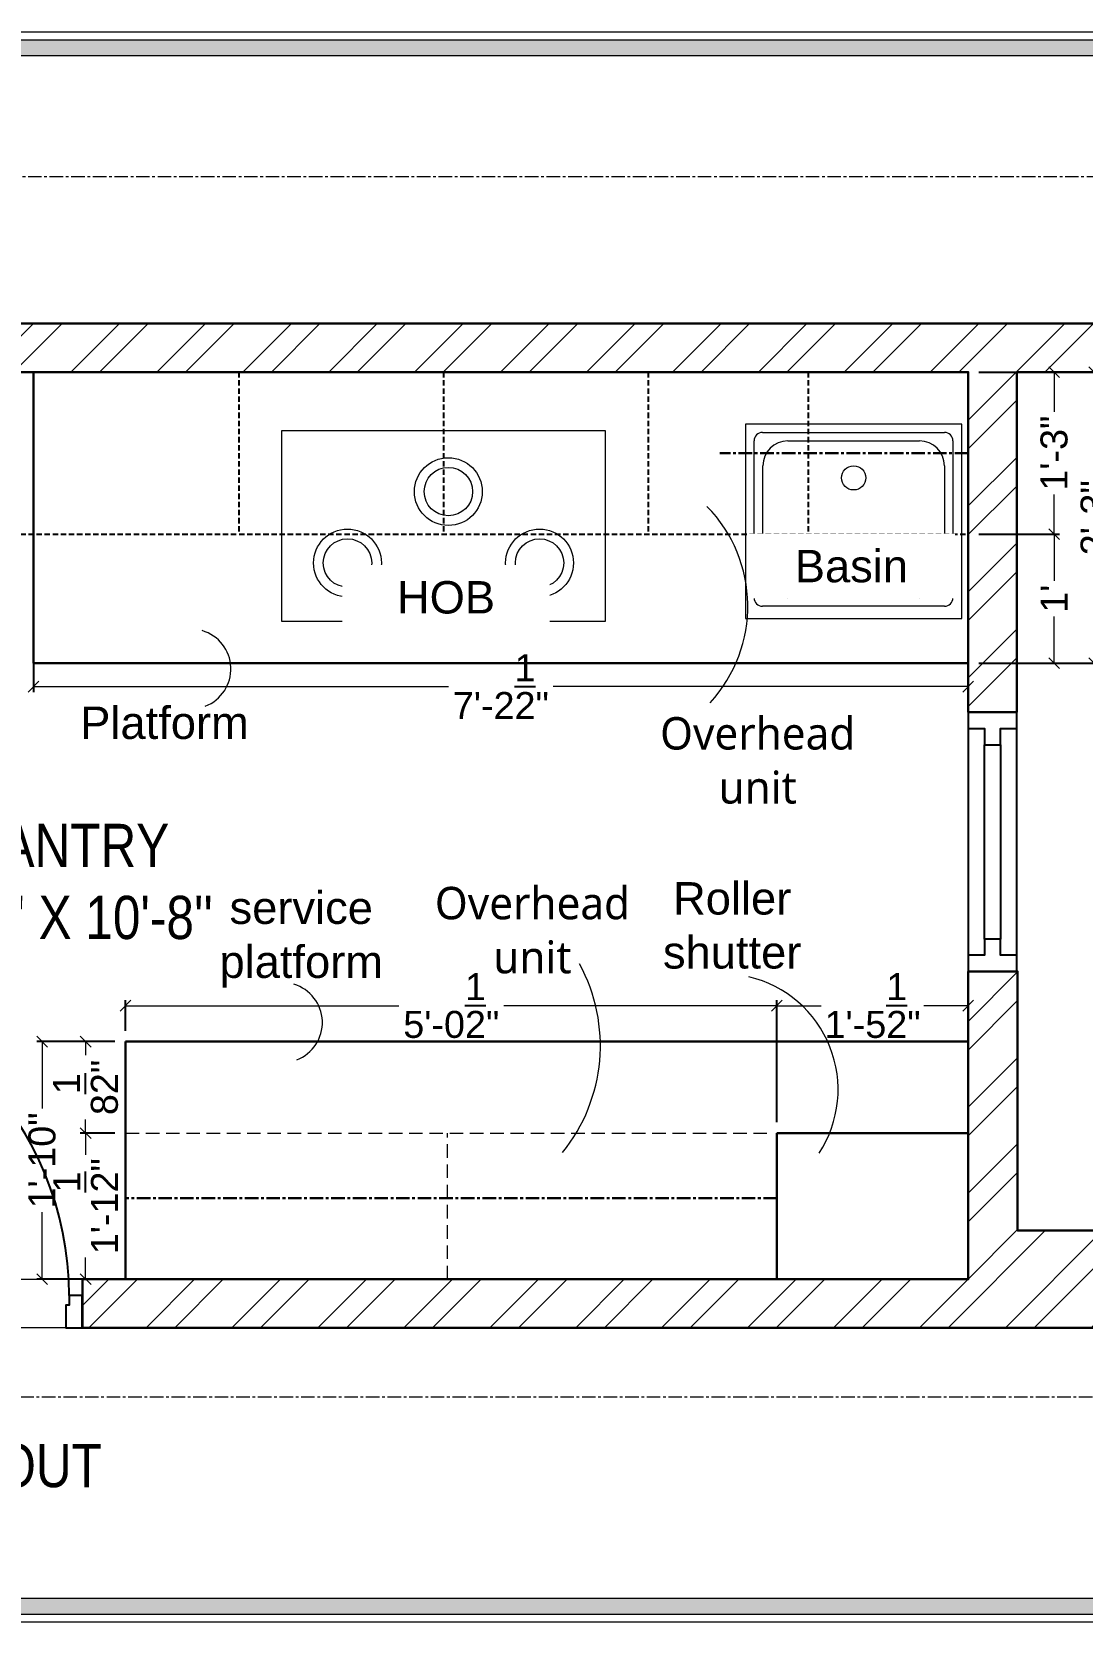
# Model space of a CAD drawing. Header units: millimetres. Extents: x 56222 to 3066687, y -650199 to -121287.
# Drawn here: x 134718.8 to 134816, y -184465.6 to -184318.3 of the extents above; entities that cross this region are included whole.
import ezdxf

# ---------------------------------------------------------------- set-up
doc = ezdxf.new("R2010")
doc.units = ezdxf.units.MM
doc.header["$MEASUREMENT"] = 0
doc.header["$PDMODE"] = 35
for name, pattern in [('ACAD_ISO02W100', [15, 12, -3]), ('CENTER', [2, 1.25, -0.25, 0.25, -0.25]), ('DASHED', [0.75, 0.5, -0.25]), ('DASHEDX2', [1.5, 1, -0.5]), ('HIDDEN', [0.375, 0.25, -0.125])]:
    doc.linetypes.add(name, pattern=pattern)
doc.layers.get('Defpoints').update_dxf_attribs({"color": 220})
doc.layers.add('AR DOOR', color=40, linetype='Continuous')
doc.layers.add('AR ELE-5', color=134, linetype='Continuous')
for name, color, linetype, lineweight in [('dim05', 1, 'Continuous', 13), ('Dimension', 10, 'DASHEDX2', 20), ('FIRST FLOOR', 7, 'Continuous', 9), ('FIRST FLOOR ( TEXT )', 7, 'Continuous', 9), ('FIRST FLOOR_( PLine )_', 251, 'Continuous', 30), ('FUR1', 1, 'Continuous', 0), ('FURNITURE', 32, 'Continuous', 9), ('hatch-wall', 8, 'Continuous', 9), ('Labelling', 1, 'Continuous', 25), ('wall', 7, 'Continuous', 30)]:
    doc.layers.add(name, color=color, linetype=linetype, lineweight=lineweight)
doc.layers.add('XX~SLAB ( PLINE )', color=251, linetype='Continuous', plot=False)
doc.styles.add('Arial', font='arial.ttf')
doc.styles.add('KATHA', font='swissc.ttf')
doc.styles.get("Standard").update_dxf_attribs({"font": 'arial.ttf', "height": 2.5})
doc.dimstyles.new('ISO-25', dxfattribs={"dimtxt": 2.5, "dimasz": 1, "dimexe": 0.5, "dimexo": 1, "dimtad": 0, "dimdec": 1, "dimlunit": 4, "dimtxsty": 'Standard', "dimblk": 'OBLIQUE', "dimcen": 2.5, "dimclrd": 1, "dimclre": 1, "dimclrt": 5, "dimadec": 0, "dimazin": 0, "dimtfac": 1, "dimtdec": 1, "dimtmove": 0, "dimatfit": 3, "dimfxl": 1, "dimlwd": -1, "dimarcsym": 0})

# ---------------------------------------------------------------- blocks, each defined once
blk = doc.blocks.new('*U144')
for points in [[(-1025.5, 0), (-985.5, 0), (-985.5, 30), (-975.5, 30), (-975.5, 100), (-1025.5, 100)], [(40, 0), (0, 0), (0, 30), (-10, 30), (-10, 100), (40, 100)], [(0, 0), (0, -985.5), (-30, -985.5), (-30, 0)]]:
    blk.add_lwpolyline(points, close=True)
at = {"layer": 'AR ELE-5', "linetype": 'ByBlock', "ltscale": 15}
blk.add_arc((1.4, 0.6), 987, 180.0347, 267.627, dxfattribs=at)
blk = doc.blocks.new('_Oblique')
at = {"layer": 'wall', "color": 0, "lineweight": -2}
blk.add_line((-0.5, -0.5), (0.5, 0.5), dxfattribs=at)
blk = doc.blocks.new('*D181')
at = {"layer": 'Defpoints', "color": 0, "lineweight": 30, "transparency": 16777216}
for p in [(134718.97, -184373.25), (134805.49, -184376.75), (134805.49, -184378.92)]:
    blk.add_point(p, dxfattribs=at)
at = {"layer": 'dim05', "color": 1, "linetype": 'Continuous', "lineweight": -2, "transparency": 16777216}
for p, q in [((134718.97, -184374.25), (134718.97, -184379.42)), ((134805.49, -184377.75), (134805.49, -184379.42))]:
    blk.add_line(p, q, dxfattribs=at)
at = {"layer": 'dim05', "color": 1, "linetype": 'Continuous', "transparency": 16777216}
for p, q in [((134718.97, -184378.92), (134757.38, -184378.92)), ((134805.49, -184378.92), (134767.08, -184378.92))]:
    blk.add_line(p, q, dxfattribs=at)
at = {"layer": 'dim05', "color": 1, "transparency": 16777216, "rotation": 180}
blk.add_blockref('_Oblique', (134718.97, -184378.92), dxfattribs=at)
at = {"layer": 'dim05', "color": 1, "transparency": 16777216}
blk.add_blockref('_Oblique', (134805.49, -184378.92), dxfattribs=at)
at = {"layer": 'dim05', "color": 5, "lineweight": 25, "transparency": 16777216, "insert": (134762.23, -184378.92), "char_height": 2.5, "attachment_point": 5, "style": 'Arial'}
blk.add_mtext('7\'-2{\\H1x;\\S1/2;}"', dxfattribs=at)
blk = doc.blocks.new('*D182')
at = {"layer": 'Defpoints', "color": 0, "lineweight": 30, "transparency": 16777216}
for p in [(134805.49, -184349.8), (134813.45, -184349.8), (134805.49, -184364.8)]:
    blk.add_point(p, dxfattribs=at)
at = {"layer": 'dim05', "color": 1, "linetype": 'Continuous', "lineweight": -2, "transparency": 16777216}
for p, q in [((134806.49, -184349.8), (134813.95, -184349.8)), ((134806.49, -184364.8), (134813.95, -184364.8))]:
    blk.add_line(p, q, dxfattribs=at)
at = {"layer": 'dim05', "color": 1, "linetype": 'Continuous', "transparency": 16777216}
for p, q in [((134813.45, -184349.8), (134813.45, -184353.47)), ((134813.45, -184364.8), (134813.45, -184361.13))]:
    blk.add_line(p, q, dxfattribs=at)
at = {"layer": 'dim05', "color": 1, "transparency": 16777216}
for p, rotation in [((134813.45, -184349.8), 90), ((134813.45, -184364.8), 270)]:
    blk.add_blockref('_Oblique', p, dxfattribs=dict(at, rotation=rotation))
at = {"layer": 'dim05', "color": 5, "lineweight": 25, "transparency": 16777216, "insert": (134813.45, -184357.3), "char_height": 2.5, "attachment_point": 5, "rotation": 90, "style": 'Arial'}
blk.add_mtext('1\'-3"', dxfattribs=at)
blk = doc.blocks.new('*D183')
at = {"layer": 'Defpoints', "color": 0, "lineweight": 30, "transparency": 16777216}
for p in [(134805.49, -184364.8), (134805.49, -184376.75), (134813.45, -184376.75)]:
    blk.add_point(p, dxfattribs=at)
at = {"layer": 'dim05', "color": 1, "linetype": 'Continuous', "lineweight": -2, "transparency": 16777216}
for p, q in [((134806.49, -184364.8), (134813.95, -184364.8)), ((134806.49, -184376.75), (134813.95, -184376.75))]:
    blk.add_line(p, q, dxfattribs=at)
at = {"layer": 'dim05', "color": 1, "linetype": 'Continuous', "transparency": 16777216}
for p, q in [((134813.45, -184364.8), (134813.45, -184369.12)), ((134813.45, -184376.75), (134813.45, -184372.43))]:
    blk.add_line(p, q, dxfattribs=at)
at = {"layer": 'dim05', "color": 1, "transparency": 16777216}
for p, rotation in [((134813.45, -184364.8), 90), ((134813.45, -184376.75), 270)]:
    blk.add_blockref('_Oblique', p, dxfattribs=dict(at, rotation=rotation))
at = {"layer": 'dim05', "color": 5, "lineweight": 25, "transparency": 16777216, "insert": (134813.45, -184370.78), "char_height": 2.5, "attachment_point": 5, "rotation": 90, "style": 'Arial'}
blk.add_mtext("1'", dxfattribs=at)
blk = doc.blocks.new('*D184')
at = {"layer": 'Defpoints', "color": 0, "lineweight": 30, "transparency": 16777216}
for p in [(134727.49, -184411.8), (134719.76, -184433.8), (134727.49, -184433.8)]:
    blk.add_point(p, dxfattribs=at)
at = {"layer": 'dim05', "color": 1, "linetype": 'Continuous', "lineweight": -2, "transparency": 16777216}
for p, q in [((134726.49, -184411.8), (134719.26, -184411.8)), ((134726.49, -184433.8), (134719.26, -184433.8))]:
    blk.add_line(p, q, dxfattribs=at)
at = {"layer": 'dim05', "color": 1, "linetype": 'Continuous', "transparency": 16777216}
for p, q in [((134719.76, -184411.8), (134719.76, -184418)), ((134719.76, -184433.8), (134719.76, -184427.6))]:
    blk.add_line(p, q, dxfattribs=at)
at = {"layer": 'dim05', "color": 1, "transparency": 16777216}
for p, rotation in [((134719.76, -184411.8), 90), ((134719.76, -184433.8), 270)]:
    blk.add_blockref('_Oblique', p, dxfattribs=dict(at, rotation=rotation))
at = {"layer": 'dim05', "color": 5, "lineweight": 25, "transparency": 16777216, "insert": (134719.76, -184422.8), "char_height": 2.5, "attachment_point": 5, "rotation": 90, "style": 'Arial'}
blk.add_mtext('1\'-10"', dxfattribs=at)
blk = doc.blocks.new('*D185')
at = {"layer": 'Defpoints', "color": 0, "lineweight": 30, "transparency": 16777216}
for p in [(134727.49, -184420.27), (134723.79, -184433.8), (134727.49, -184433.8)]:
    blk.add_point(p, dxfattribs=at)
at = {"layer": 'dim05', "color": 1, "linetype": 'Continuous', "lineweight": -2, "transparency": 16777216}
for p, q in [((134726.49, -184420.27), (134723.29, -184420.27)), ((134726.49, -184433.8), (134723.29, -184433.8))]:
    blk.add_line(p, q, dxfattribs=at)
at = {"layer": 'dim05', "color": 1, "linetype": 'Continuous', "transparency": 16777216}
for p, q in [((134723.79, -184420.27), (134723.79, -184422.29)), ((134723.79, -184433.8), (134723.79, -184431.78))]:
    blk.add_line(p, q, dxfattribs=at)
at = {"layer": 'dim05', "color": 1, "transparency": 16777216}
for p, rotation in [((134723.79, -184420.27), 90), ((134723.79, -184433.8), 270)]:
    blk.add_blockref('_Oblique', p, dxfattribs=dict(at, rotation=rotation))
at = {"layer": 'dim05', "color": 5, "lineweight": 25, "transparency": 16777216, "insert": (134723.79, -184427.04), "char_height": 2.5, "attachment_point": 5, "rotation": 90, "style": 'Arial'}
blk.add_mtext('1\'-1{\\H1x;\\S1/2;}"', dxfattribs=at)
blk = doc.blocks.new('*D186')
at = {"layer": 'Defpoints', "color": 0, "lineweight": 30, "transparency": 16777216}
for p in [(134723.79, -184411.8), (134727.49, -184411.8), (134727.49, -184420.27)]:
    blk.add_point(p, dxfattribs=at)
at = {"layer": 'dim05', "color": 1, "linetype": 'Continuous', "lineweight": -2, "transparency": 16777216}
for p, q in [((134726.49, -184411.8), (134723.29, -184411.8)), ((134726.49, -184420.27), (134723.29, -184420.27))]:
    blk.add_line(p, q, dxfattribs=at)
at = {"layer": 'dim05', "color": 1, "linetype": 'Continuous', "transparency": 16777216}
for p, q in [((134723.79, -184411.8), (134723.79, -184413.06)), ((134723.79, -184420.27), (134723.79, -184419.01))]:
    blk.add_line(p, q, dxfattribs=at)
at = {"layer": 'dim05', "color": 1, "transparency": 16777216}
for p, rotation in [((134723.79, -184411.8), 90), ((134723.79, -184420.27), 270)]:
    blk.add_blockref('_Oblique', p, dxfattribs=dict(at, rotation=rotation))
at = {"layer": 'dim05', "color": 5, "lineweight": 25, "transparency": 16777216, "insert": (134723.79, -184416.04), "char_height": 2.5, "attachment_point": 5, "rotation": 90, "style": 'Arial'}
blk.add_mtext('8{\\H1x;\\S1/2;}"', dxfattribs=at)
blk = doc.blocks.new('*D187')
at = {"layer": 'Defpoints', "color": 0, "lineweight": 30, "transparency": 16777216}
for p in [(134727.49, -184408.47), (134727.49, -184411.8), (134787.78, -184420.27)]:
    blk.add_point(p, dxfattribs=at)
at = {"layer": 'dim05', "color": 1, "linetype": 'Continuous', "lineweight": -2, "transparency": 16777216}
for p, q in [((134727.49, -184410.8), (134727.49, -184407.97)), ((134787.78, -184419.27), (134787.78, -184407.97))]:
    blk.add_line(p, q, dxfattribs=at)
at = {"layer": 'dim05', "color": 1, "linetype": 'Continuous', "transparency": 16777216}
for p, q in [((134727.49, -184408.47), (134752.78, -184408.47)), ((134787.78, -184408.47), (134762.49, -184408.47))]:
    blk.add_line(p, q, dxfattribs=at)
at = {"layer": 'dim05', "color": 1, "transparency": 16777216, "rotation": 180}
blk.add_blockref('_Oblique', (134727.49, -184408.47), dxfattribs=at)
at = {"layer": 'dim05', "color": 1, "transparency": 16777216}
blk.add_blockref('_Oblique', (134787.78, -184408.47), dxfattribs=at)
at = {"layer": 'dim05', "color": 5, "lineweight": 25, "transparency": 16777216, "insert": (134757.64, -184408.47), "char_height": 2.5, "attachment_point": 5, "style": 'Arial'}
blk.add_mtext('5\'-0{\\H1x;\\S1/2;}"', dxfattribs=at)
blk = doc.blocks.new('*D188')
at = {"layer": 'Defpoints', "color": 0, "lineweight": 30, "transparency": 16777216}
for p in [(134806.49, -184349.8), (134805.49, -184376.75), (134817.16, -184376.75)]:
    blk.add_point(p, dxfattribs=at)
at = {"layer": 'dim05', "color": 1, "linetype": 'Continuous', "lineweight": -2, "transparency": 16777216}
for p, q in [((134807.49, -184349.8), (134817.66, -184349.8)), ((134806.49, -184376.75), (134817.66, -184376.75))]:
    blk.add_line(p, q, dxfattribs=at)
at = {"layer": 'dim05', "color": 1, "linetype": 'Continuous', "transparency": 16777216}
for p, q in [((134817.16, -184349.8), (134817.16, -184359.31)), ((134817.16, -184376.75), (134817.16, -184367.25))]:
    blk.add_line(p, q, dxfattribs=at)
at = {"layer": 'dim05', "color": 1, "transparency": 16777216}
for p, rotation in [((134817.16, -184349.8), 90), ((134817.16, -184376.75), 270)]:
    blk.add_blockref('_Oblique', p, dxfattribs=dict(at, rotation=rotation))
at = {"layer": 'dim05', "color": 5, "lineweight": 25, "transparency": 16777216, "insert": (134817.16, -184363.28), "char_height": 2.5, "attachment_point": 5, "rotation": 90, "style": 'Arial'}
blk.add_mtext('2\'-3"', dxfattribs=at)
blk = doc.blocks.new('*D244')
at = {"layer": 'Defpoints', "color": 0, "lineweight": 30, "transparency": 16777216}
for p in [(134805.49, -184408.47), (134787.78, -184411.8), (134805.49, -184411.8)]:
    blk.add_point(p, dxfattribs=at)
at = {"layer": 'dim05', "color": 1, "linetype": 'Continuous', "lineweight": -2, "transparency": 16777216}
for p, q in [((134787.78, -184410.8), (134787.78, -184407.97)), ((134805.49, -184410.8), (134805.49, -184407.97))]:
    blk.add_line(p, q, dxfattribs=at)
at = {"layer": 'dim05', "color": 1, "linetype": 'Continuous', "transparency": 16777216}
for p, q in [((134787.78, -184408.47), (134791.89, -184408.47)), ((134805.49, -184408.47), (134801.38, -184408.47))]:
    blk.add_line(p, q, dxfattribs=at)
at = {"layer": 'dim05', "color": 1, "transparency": 16777216, "rotation": 180}
blk.add_blockref('_Oblique', (134787.78, -184408.47), dxfattribs=at)
at = {"layer": 'dim05', "color": 1, "transparency": 16777216}
blk.add_blockref('_Oblique', (134805.49, -184408.47), dxfattribs=at)
at = {"layer": 'dim05', "color": 5, "lineweight": 25, "transparency": 16777216, "insert": (134796.64, -184408.47), "char_height": 2.5, "attachment_point": 5, "style": 'Arial'}
blk.add_mtext('1\'-5{\\H1x;\\S1/2;}"', dxfattribs=at)

msp = doc.modelspace()

# ---------------------------------------------------------------- hatches: boundary and pattern name
at = {"layer": 'Dimension', "linetype": 'Continuous', "true_color": 0xd39e00}
h = msp.add_hatch(color=42, dxfattribs=at)
h.paths.add_polyline_path([(134664.64, -184319.01), (134664.64, -184464.84), (134871.82, -184464.84), (134871.82, -184319.01)])
h.paths.add_polyline_path([(134666.09, -184320.46), (134870.36, -184320.46), (134870.36, -184463.38), (134666.09, -184463.38)], flags=16)
at = {"layer": 'hatch-wall', "linetype": 'CENTER', "lineweight": 15}
h = msp.add_hatch(dxfattribs=at)
h.set_pattern_fill('ANSI32', color=256, scale=15)
h.set_pattern_definition([(45, (1489.418, 2.714), (-3.97747564, 3.97747564), []), (45, (1492.0694, 2.714), (-3.97747564, 3.97747564), [])])
h.paths.add_polyline_path([(134685.49, -184355.8), (134680.99, -184355.8), (134680.99, -184423.3), (134685.49, -184423.3)])
h.paths.add_polyline_path([(134819.99, -184345.3), (134691.49, -184345.3), (134691.49, -184349.8), (134805.49, -184349.8), (134805.49, -184376.75), (134805.49, -184381.3), (134809.99, -184381.3), (134809.99, -184349.8), (134819.99, -184349.8)])
h.paths.add_polyline_path([(134810.07, -184405.3), (134805.49, -184405.3), (134805.49, -184433.8), (134781.99, -184433.8), (134727.49, -184433.8), (134723.49, -184433.8), (134723.49, -184438.3), (134819.99, -184438.3), (134819.99, -184429.3), (134810.07, -184429.3)])
h.paths.add_polyline_path([(134685.49, -184438.3), (134680.99, -184438.3), (134680.99, -184444.73), (134685.49, -184444.73)])

# ---------------------------------------------------------------- linework, layer by layer
at = {"layer": 'Dimension', "color": 42, "linetype": 'Continuous', "true_color": 0xd39e00}
for points in [[(134663.91, -184318.28), (134872.55, -184318.28), (134872.55, -184465.56), (134663.91, -184465.56)], [(134664.64, -184319.01), (134871.82, -184319.01), (134871.82, -184464.84), (134664.64, -184464.84)], [(134666.09, -184320.46), (134870.36, -184320.46), (134870.36, -184463.38), (134666.09, -184463.38)]]:
    msp.add_lwpolyline(points, close=True, dxfattribs=at)
at = {"layer": 'FIRST FLOOR', "transparency": 33554687}
for p, q in [((134805.49, -184431.77), (134805.49, -184349.8)), ((134805.49, -184381.3), (134809.99, -184381.3)), ((134726.99, -184433.8), (134805.49, -184433.8)), ((134726.99, -184438.3), (134834.99, -184438.3))]:
    msp.add_line(p, q, dxfattribs=at)
at = {"layer": 'FIRST FLOOR_( PLine )_', "transparency": 33554687}
for p, q in [((134691.49, -184345.3), (134819.99, -184345.3)), ((134691.49, -184349.8), (134805.49, -184349.8)), ((134805.49, -184349.8), (134805.49, -184381.3)), ((134809.99, -184381.3), (134809.99, -184349.8)), ((134809.99, -184349.8), (134819.98, -184349.8)), ((134805.49, -184381.3), (134809.99, -184381.3))]:
    msp.add_line(p, q, dxfattribs=at)
msp.add_lwpolyline([(134723.49, -184433.8), (134723.49, -184438.3), (134834.99, -184438.3), (134834.99, -184433.8), (134834.99, -184429.3), (134810.07, -184429.3), (134810.07, -184405.3), (134805.49, -184405.3), (134805.49, -184433.8)], close=True, dxfattribs=at)
at = {"layer": 'FUR1', "color": 252, "true_color": 0x939598}
for centre, radius, start, end in [((134771.92, -184371.47, -1.24), 13.17, 317.2388, 44.5317), ((134755.69, -184412.16), 15.75, 321.0279, 28.6733)]:
    msp.add_arc(centre, radius, start, end, dxfattribs=at)
at = {"layer": 'FURNITURE', "linetype": 'DASHED', "lineweight": 25}
for p, q in [((134718.97, -184349.8), (134718.97, -184364.8)), ((134737.97, -184349.8), (134737.97, -184364.8)), ((134756.92, -184349.8), (134756.92, -184364.8)), ((134775.88, -184349.8), (134775.88, -184364.8)), ((134790.68, -184349.8), (134790.68, -184364.8)), ((134685.49, -184364.8), (134805.49, -184364.8))]:
    msp.add_line(p, q, dxfattribs=at)
at = {"layer": 'FURNITURE'}
for p, q in [((134804.89, -184354.61), (134784.89, -184354.61)), ((134784.89, -184354.61), (134784.89, -184372.61)), ((134786.45, -184355.39), (134803.3, -184355.39)), ((134804.89, -184372.61), (134804.89, -184354.61)), ((134785.67, -184370.7), (134785.67, -184356.16)), ((134788.8, -184356.16), (134800.97, -184356.16)), ((134804.07, -184356.16), (134804.07, -184370.7)), ((134786.48, -184368.38), (134786.48, -184358.49)), ((134803.3, -184358.49), (134803.3, -184368.38)), ((134803.3, -184371.48), (134786.45, -184371.48)), ((134800.97, -184370.7), (134788.8, -184370.7)), ((134784.89, -184372.61), (134804.89, -184372.61))]:
    msp.add_line(p, q, dxfattribs=at)
at = {"layer": 'FURNITURE', "color": 3, "linetype": 'CENTER', "lineweight": 30}
for p, q in [((134805.49, -184357.3), (134782.49, -184357.3)), ((134787.78, -184426.3), (134727.49, -184426.3))]:
    msp.add_line(p, q, dxfattribs=at)
at = {"layer": 'FURNITURE', "linetype": 'HIDDEN', "lineweight": 18, "ltscale": 5}
for p, q in [((134727.49, -184420.27), (134787.08, -184420.27)), ((134757.28, -184433.8), (134757.28, -184420.27))]:
    msp.add_line(p, q, dxfattribs=at)
at = {"layer": 'FURNITURE', "color": 9, "linetype": 'CENTER', "lineweight": 15, "true_color": 0xc7c8ca}
msp.add_lwpolyline([(134834.99, -184444.73), (134672.46, -184444.73), (134672.46, -184331.69), (134834.99, -184331.69)], close=True, dxfattribs=at)
at = {"layer": 'FURNITURE', "lineweight": 30}
for points in [[(134718.97, -184349.8), (134805.49, -184349.8), (134805.49, -184376.75), (134718.97, -184376.75)], [(134727.49, -184411.8), (134805.49, -184411.8), (134805.49, -184433.8), (134727.49, -184433.8)], [(134787.78, -184420.27), (134805.49, -184420.27), (134805.49, -184433.8), (134787.78, -184433.8)]]:
    msp.add_lwpolyline(points, close=True, dxfattribs=at)
at = {"layer": 'FURNITURE'}
msp.add_lwpolyline([(134741.96, -184355.19), (134771.88, -184355.19), (134771.88, -184372.9), (134741.96, -184372.9)], close=True, dxfattribs=at)
for centre, radius in [((134757.37, -184360.86), 3.14), ((134757.37, -184360.86), 2.24), ((134794.89, -184359.59), 1.12), ((134748.03, -184367.47), 3.14), ((134748.03, -184367.47), 2.24), ((134765.81, -184367.47), 3.14), ((134765.81, -184367.47), 2.24)]:
    msp.add_circle(centre, radius, dxfattribs=at)
for centre, radius, start, end in [((134786.45, -184356.16), 0.775, 90, 180), ((134803.3, -184356.16), 0.775, 0, 90), ((134788.8, -184358.49), 2.32, 90, 180), ((134800.97, -184358.49), 2.32, 0, 90), ((134788.8, -184368.38), 2.32, 180, 270), ((134800.97, -184368.38), 2.32, 270, 0), ((134786.45, -184370.7), 0.775, 180, 270), ((134803.3, -184370.7), 0.775, 270, 0)]:
    msp.add_arc(centre, radius, start, end, dxfattribs=at)
at = {"layer": 'Labelling', "color": 251, "linetype": 'ACAD_ISO02W100', "lineweight": 0, "ltscale": 10, "true_color": 0x636466, "transparency": 33554687}
msp.add_lwpolyline([(134723.49, -184433.8), (134723.49, -184438.3), (134691.49, -184438.3), (134691.49, -184433.8)], close=True, dxfattribs=at)
at = {"layer": 'XX~SLAB ( PLINE )', "transparency": 33554687}
msp.add_lwpolyline([(134805.49, -184381.3), (134805.49, -184382.8), (134806.99, -184382.8), (134806.99, -184384.3), (134808.49, -184384.3), (134808.49, -184402.3), (134806.99, -184402.3), (134806.99, -184403.8), (134805.49, -184403.8), (134805.49, -184405.3), (134809.99, -184405.3), (134809.99, -184403.8), (134808.49, -184403.8), (134808.49, -184402.3), (134806.99, -184402.3), (134806.99, -184384.3), (134808.49, -184384.3), (134808.49, -184382.8), (134809.99, -184382.8), (134809.99, -184381.3), (134805.49, -184381.3), (134805.49, -184405.3), (134809.99, -184405.3), (134809.99, -184381.3)], close=True, dxfattribs=at)

# ---------------------------------------------------------------- block references
at = {"layer": 'AR DOOR', "linetype": 'ByBlock', "lineweight": -2, "transparency": 33554687, "extrusion": (0, 0, -1), "xscale": -0.02999999999996949, "yscale": 0.02999999999996949, "zscale": -0.02999999999996949, "rotation": 180}
msp.add_blockref('*U144', (-134692.69, -184435.3), dxfattribs=at)

# ---------------------------------------------------------------- texts
at = {"layer": 'FIRST FLOOR ( TEXT )', "transparency": 33554687, "char_height": 4, "attachment_point": 5, "style": 'KATHA'}
for s, insert in [("PANTRY\\P7'-2'' X 10'-8''", (134722.24, -184396.99)), ('FURNITURE LAYOUT', (134702.26, -184451.09))]:
    msp.add_mtext(s, dxfattribs=dict(at, insert=insert))
at = {"layer": 'Labelling', "color": 1, "insert": (134786, -184385.77), "char_height": 3, "width": 16.1646, "attachment_point": 5, "style": 'Arial'}
msp.add_mtext('{\\fMalgun Gothic|b0|i0|c0|p34;Overhead\\Punit}', dxfattribs=at)

# ---------------------------------------------------------------- dimensions: what is measured, and where the dimension line sits
at = {"layer": 'dim05', "color": 27, "lineweight": 25, "true_color": 0x7d5120}
for base, p1, p2, picture, middle in [((134813.45, -184349.8), (134805.49, -184364.8), (134805.49, -184349.8), '*D182', (134813.45, -184357.3)), ((134817.1602, -184376.7539), (134806.4904, -184349.7996), (134805.4904, -184376.7539), '*D188', (134817.1602, -184363.2768)), ((134813.4535, -184376.7539), (134805.4904, -184364.7996), (134805.4904, -184376.7539), '*D183', (134813.4535, -184370.7768)), ((134719.76, -184433.8), (134727.49, -184411.8), (134727.49, -184433.8), '*D184', (134719.76, -184422.8)), ((134723.79, -184411.8), (134727.49, -184420.27), (134727.49, -184411.8), '*D186', (134723.79, -184416.04)), ((134723.79, -184433.8), (134727.49, -184420.27), (134727.49, -184433.8), '*D185', (134723.79, -184427.04))]:
    dim = msp.add_linear_dim(base=base, p1=p1, p2=p2, angle=90, dimstyle='ISO-25', override={"dimtxsty": 'Arial'}, dxfattribs=at)
    dim.commit()
    dim.dimension.update_dxf_attribs({"geometry": picture, "text_midpoint": middle})
for base, p1, p2, picture, middle in [((134805.49, -184378.92), (134718.97, -184373.25), (134805.49, -184376.75), '*D181', (134762.23, -184378.92)), ((134727.49, -184408.47), (134787.78, -184420.27), (134727.49, -184411.8), '*D187', (134757.64, -184408.47))]:
    dim = msp.add_linear_dim(base=base, p1=p1, p2=p2, dimstyle='ISO-25', override={"dimtxsty": 'Arial'}, dxfattribs=at)
    dim.commit()
    dim.dimension.update_dxf_attribs({"geometry": picture, "text_midpoint": middle})

# ---------------------------------------------------------------- next in the draw order: texts
at = {"layer": 'Labelling', "color": 1, "char_height": 3, "width": 16.1646, "attachment_point": 5, "style": 'Arial', "bg_fill": 2}
for s, insert in [('\\A1;Basin', (134794.68, -184367.78)), ('\\A1;HOB', (134757.15, -184370.67)), ('\\A1;Platform', (134731.09, -184382.29)), ('\\A1;service platform', (134743.75, -184402.35)), ('\\A1;Roller shutter', (134783.64, -184401.05))]:
    msp.add_mtext(s, dxfattribs=dict(at, insert=insert))

# ---------------------------------------------------------------- next in the draw order: linework, layer by layer
at = {"layer": 'FUR1', "color": 252, "true_color": 0x939598}
for centre, radius, start, end in [((134733.55, -184377.28, -1.24), 3.69, 290.9633, 73.645), ((134742.02, -184410.03), 3.69, 290.9633, 73.645), ((134782.72, -184416.24, -1.24), 10.73, 326.703, 76.6961)]:
    msp.add_arc(centre, radius, start, end, dxfattribs=at)

# ---------------------------------------------------------------- next in the draw order: texts
at = {"layer": 'Labelling', "color": 1, "insert": (134765.15, -184401.49), "char_height": 3, "width": 16.1646, "attachment_point": 5, "style": 'Arial'}
msp.add_mtext('{\\fMalgun Gothic|b0|i0|c0|p34;Overhead\\Punit}', dxfattribs=at)

# ---------------------------------------------------------------- next in the draw order: dimensions: what is measured, and where the dimension line sits
at = {"layer": 'dim05', "color": 27, "lineweight": 25, "true_color": 0x7d5120}
dim = msp.add_linear_dim(base=(134805.49, -184408.47), p1=(134787.78, -184411.8), p2=(134805.49, -184411.8), dimstyle='ISO-25', override={"dimtxsty": 'Arial'}, dxfattribs=at)
dim.commit()
dim.dimension.update_dxf_attribs({"geometry": '*D244', "text_midpoint": (134796.64, -184408.47)})

doc.saveas('drawing.dxf')
